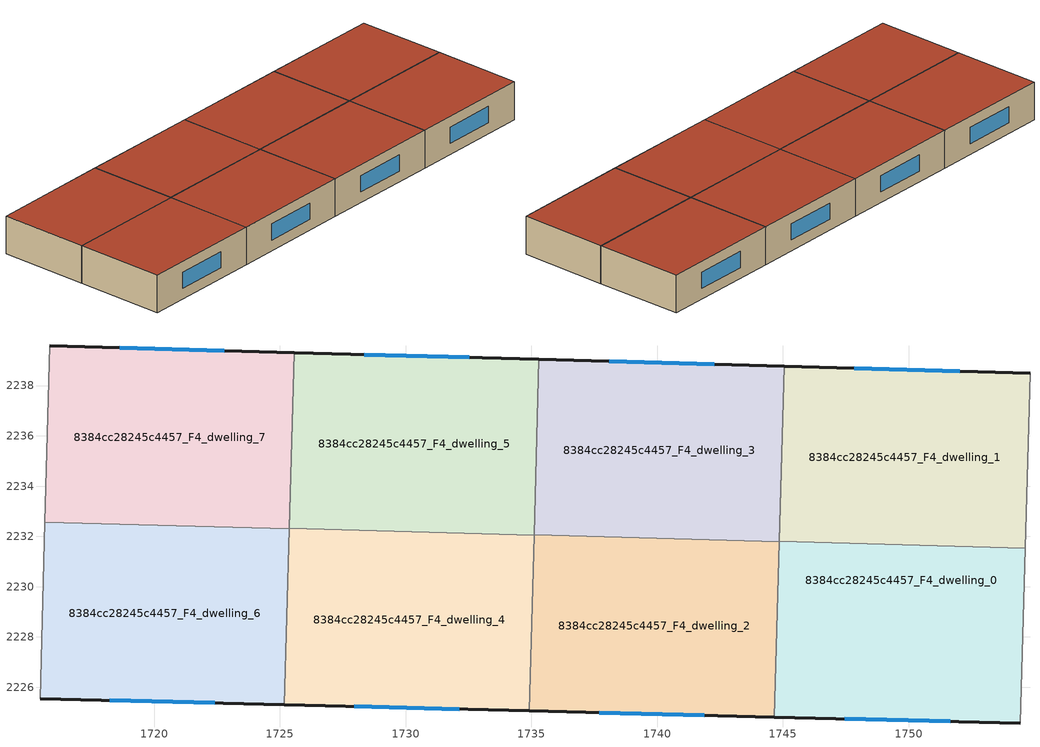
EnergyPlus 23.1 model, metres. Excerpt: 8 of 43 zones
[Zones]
8384cc28245c4457_F4_dwelling_0
 floor to 8384cc28245c4457_F3_dwelling_0 (EU_floor_Construction): 1754.63,2231.53 1754.44,2224.57 1744.67,2224.82 1745.05,2238.77 1744.86,2231.8 z12
 wall outside (EU_wall_Construction): 1744.67,2224.82 1754.44,2224.57 z12:15
 wall to 8384cc28245c4457_F4_dwelling_1 (EU_wall_Construction): 1754.63,2231.53 1744.86,2231.8 1745.05,2238.77 z12:15
 wall adiabatic (EU_wall_Construction): 1754.44,2224.57 1754.63,2231.53 z12:15
 wall to 8384cc28245c4457_F4_dwelling_3 (EU_wall_Construction): 1745.05,2238.77 1744.86,2231.79 z12:15
 wall to 8384cc28245c4457_F4_dwelling_2 (EU_wall_Construction): 1744.86,2231.79 1744.67,2224.82 z12:15
 window (EU_Window_Construction): 1747.46,2224.75 1751.65,2224.64 z12.86:14.14
 roof outside (EU_roof_Construction): 1754.44,2224.57 1754.63,2231.53 1744.86,2231.8 1745.05,2238.77 1744.67,2224.82 z15
8384cc28245c4457_F4_dwelling_1
 floor to 8384cc28245c4457_F3_dwelling_1 (EU_floor_Construction): 1754.83,2238.5 1754.63,2231.53 1744.86,2231.8 1745.05,2238.77 z12
 wall outside (EU_wall_Construction): 1754.83,2238.5 1745.05,2238.77 z12:15
 wall adiabatic (EU_wall_Construction): 1754.63,2231.53 1754.83,2238.5 z12:15
 window (EU_Window_Construction): 1752.03,2238.57 1747.85,2238.69 z12.86:14.14
 roof outside (EU_roof_Construction): 1754.63,2231.53 1754.83,2238.5 1745.05,2238.77 1744.86,2231.8 z15
8384cc28245c4457_F4_dwelling_2
 floor to 8384cc28245c4457_F3_dwelling_2 (EU_floor_Construction): 1744.86,2231.79 1744.67,2224.82 1734.91,2225.06 1735.11,2232.06 z12
 wall outside (EU_wall_Construction): 1734.91,2225.06 1744.67,2224.82 z12:15
 wall to 8384cc28245c4457_F4_dwelling_3 (EU_wall_Construction): 1744.86,2231.79 1735.11,2232.06 z12:15
 wall to 8384cc28245c4457_F4_dwelling_4 (EU_wall_Construction): 1735.11,2232.04 1734.91,2225.06 z12:15
 wall to 8384cc28245c4457_F4_dwelling_5 (EU_wall_Construction): 1735.11,2232.06 1735.11,2232.04 z12:15
 window (EU_Window_Construction): 1737.7,2224.99 1741.88,2224.89 z12.86:14.14
 roof outside (EU_roof_Construction): 1744.67,2224.82 1744.86,2231.79 1735.11,2232.06 1734.91,2225.06 z15
8384cc28245c4457_F4_dwelling_3
 floor to 8384cc28245c4457_F3_dwelling_3 (EU_floor_Construction): 1745.05,2238.77 1744.86,2231.79 1735.11,2232.06 1735.3,2239.04 z12
 wall outside (EU_wall_Construction): 1745.05,2238.77 1735.3,2239.04 z12:15
 wall to 8384cc28245c4457_F4_dwelling_5 (EU_wall_Construction): 1735.3,2239.04 1735.11,2232.06 z12:15
 window (EU_Window_Construction): 1742.27,2238.85 1738.09,2238.96 z12.86:14.14
 roof outside (EU_roof_Construction): 1744.86,2231.79 1745.05,2238.77 1735.3,2239.04 1735.11,2232.06 z15
8384cc28245c4457_F4_dwelling_4
 floor to 8384cc28245c4457_F3_dwelling_4 (EU_floor_Construction): 1735.11,2232.04 1734.91,2225.06 1725.18,2225.31 1725.37,2232.32 z12
 wall outside (EU_wall_Construction): 1725.18,2225.31 1734.91,2225.06 z12:15
 wall to 8384cc28245c4457_F4_dwelling_5 (EU_wall_Construction): 1735.11,2232.04 1725.37,2232.32 1725.57,2239.31 z12:15
 wall to 8384cc28245c4457_F4_dwelling_7 (EU_wall_Construction): 1725.57,2239.31 1725.37,2232.3 z12:15
 wall to 8384cc28245c4457_F4_dwelling_6 (EU_wall_Construction): 1725.37,2232.3 1725.18,2225.31 z12:15
 window (EU_Window_Construction): 1727.96,2225.24 1732.13,2225.13 z12.86:14.14
 roof outside (EU_roof_Construction): 1734.91,2225.06 1735.11,2232.04 1725.37,2232.32 1725.18,2225.31 z15
8384cc28245c4457_F4_dwelling_5
 floor to 8384cc28245c4457_F3_dwelling_5 (EU_floor_Construction): 1735.3,2239.04 1735.11,2232.04 1725.37,2232.32 1725.57,2239.31 z12
 wall outside (EU_wall_Construction): 1735.3,2239.04 1725.57,2239.31 z12:15
 window (EU_Window_Construction): 1732.52,2239.12 1728.35,2239.23 z12.86:14.14
 roof outside (EU_roof_Construction): 1735.11,2232.04 1735.3,2239.04 1725.57,2239.31 1725.37,2232.32 z15
8384cc28245c4457_F4_dwelling_6
 floor to 8384cc28245c4457_F3_dwelling_6 (EU_floor_Construction): 1725.37,2232.3 1725.18,2225.31 1715.46,2225.55 1715.66,2232.57 z12
 wall outside (EU_wall_Construction): 1715.46,2225.55 1725.18,2225.31 z12:15
 wall adiabatic (EU_wall_Construction): 1715.66,2232.57 1715.46,2225.55 z12:15
 wall to 8384cc28245c4457_F4_dwelling_7 (EU_wall_Construction): 1725.37,2232.3 1715.66,2232.57 z12:15
 window (EU_Window_Construction): 1718.24,2225.48 1722.4,2225.38 z12.86:14.14
 roof outside (EU_roof_Construction): 1725.18,2225.31 1725.37,2232.3 1715.66,2232.57 1715.46,2225.55 z15
8384cc28245c4457_F4_dwelling_7
 floor to 8384cc28245c4457_F3_dwelling_7 (EU_floor_Construction): 1725.57,2239.31 1725.37,2232.3 1715.66,2232.57 1715.85,2239.58 z12
 wall outside (EU_wall_Construction): 1725.57,2239.31 1715.85,2239.58 z12:15
 wall adiabatic (EU_wall_Construction): 1715.85,2239.58 1715.66,2232.57 z12:15
 window (EU_Window_Construction): 1722.79,2239.39 1718.63,2239.5 z12.86:14.14
 roof outside (EU_roof_Construction): 1725.37,2232.3 1725.57,2239.31 1715.85,2239.58 1715.66,2232.57 z15
[Building]
EU S2 Campaign: North Axis=0; Terrain=City; Solar Distribution=FullExterior
[Site:Location]
Helsinki-Vantaa.AP: Latitude=60.317; Longitude=24.963; Time Zone=2; Elevation=54.6
[SizingPeriod:WeatherFileDays]
AnnualSizingPeriod: Begin Month=1; Begin Day of Month=1; End Month=12; End Day of Month=31; Day of Week for Start Day=Monday; Use Weather File Daylight Saving Period=No; Use Weather File Rain and Snow Indicators=No
[MATERIAL]
EU_InternalMass_Material: Roughness=MediumRough; Thickness=0.1; Conductivity=1; Density=1800; Specific Heat=900; Thermal Absorptance=0.9; Solar Absorptance=0.7; Visible Absorptance=0.7
[MATERIAL:NOMASS] Roughness=MediumRough; Thermal Absorptance=0.9; Solar Absorptance=0.7; Visible Absorptance=0.7
Name | Thermal Resistance
EU_wall_NoMass | 1.10183
EU_roof_NoMass; EU_floor_NoMass | 1.70606
[WINDOWMATERIAL:SIMPLEGLAZINGSYSTEM]
EU_Window_SimpleGlazing: UFactor=3.11035; Solar Heat Gain Coefficient=0.8; Visible Transmittance=0.8
[CONSTRUCTION]
EU_wall_Construction: EU_wall_NoMass
EU_roof_Construction: EU_roof_NoMass
EU_floor_Construction: EU_floor_NoMass
EU_Window_Construction: EU_Window_SimpleGlazing
EU_InternalMass_Construction: EU_InternalMass_Material
[ZONE] Type=1; Multiplier=1; Ceiling Height=autocalculate; Floor Area=autocalculate; Part of Total Floor Area=Yes
Name | Volume
8384cc28245c4457_F4_dwelling_0 | 204.456
8384cc28245c4457_F4_dwelling_1 | 204.426
8384cc28245c4457_F4_dwelling_2; 8384cc28245c4457_F4_dwelling_4; 8384cc28245c4457_F4_dwelling_5 | 204.437
8384cc28245c4457_F4_dwelling_3 | 204.434
8384cc28245c4457_F4_dwelling_6 | 204.439
8384cc28245c4457_F4_dwelling_7 | 204.428
[INTERNALMASS] Construction=EU_InternalMass_Construction
Name | Zone or ZoneList | Surface Area
8384cc28245c4457_F4_dwelling_0_EU_InternalMass | 8384cc28245c4457_F4_dwelling_0 | 68.1504
8384cc28245c4457_F4_dwelling_1_EU_InternalMass | 8384cc28245c4457_F4_dwelling_1 | 68.1416
8384cc28245c4457_F4_dwelling_2_EU_InternalMass | 8384cc28245c4457_F4_dwelling_2 | 68.1482
8384cc28245c4457_F4_dwelling_3_EU_InternalMass | 8384cc28245c4457_F4_dwelling_3 | 68.142
8384cc28245c4457_F4_dwelling_4_EU_InternalMass | 8384cc28245c4457_F4_dwelling_4 | 68.1502
8384cc28245c4457_F4_dwelling_5_EU_InternalMass | 8384cc28245c4457_F4_dwelling_5 | 68.1428
8384cc28245c4457_F4_dwelling_6_EU_InternalMass | 8384cc28245c4457_F4_dwelling_6 | 68.1471
8384cc28245c4457_F4_dwelling_7_EU_InternalMass | 8384cc28245c4457_F4_dwelling_7 | 68.142
[OTHEREQUIPMENT] Fuel Type=Electricity; Design Level Calculation Method=Watts/Area; Power per Zone Floor Area=1; Fraction Latent=0; Fraction Radiant=0; Fraction Lost=0; Carbon Dioxide Generation Rate=0; EndUse Subcategory=EU_Step8_InternalGains
Name | Zone or ZoneList or Space or SpaceList | Schedule
EU_Step8_InternalGain_8384cc28245c4457_F4_dwelling_0_f000 | 8384cc28245c4457_F4_dwelling_0 | EU_Step8_GainSchedule_8384cc28245c4457_F4_dwelling_0_f000
EU_Step8_InternalGain_8384cc28245c4457_F4_dwelling_1_f000 | 8384cc28245c4457_F4_dwelling_1 | EU_Step8_GainSchedule_8384cc28245c4457_F4_dwelling_1_f000
EU_Step8_InternalGain_8384cc28245c4457_F4_dwelling_2_f000 | 8384cc28245c4457_F4_dwelling_2 | EU_Step8_GainSchedule_8384cc28245c4457_F4_dwelling_2_f000
EU_Step8_InternalGain_8384cc28245c4457_F4_dwelling_3_f000 | 8384cc28245c4457_F4_dwelling_3 | EU_Step8_GainSchedule_8384cc28245c4457_F4_dwelling_3_f000
EU_Step8_InternalGain_8384cc28245c4457_F4_dwelling_4_f000 | 8384cc28245c4457_F4_dwelling_4 | EU_Step8_GainSchedule_8384cc28245c4457_F4_dwelling_4_f000
EU_Step8_InternalGain_8384cc28245c4457_F4_dwelling_5_f000 | 8384cc28245c4457_F4_dwelling_5 | EU_Step8_GainSchedule_8384cc28245c4457_F4_dwelling_5_f000
EU_Step8_InternalGain_8384cc28245c4457_F4_dwelling_6_f000 | 8384cc28245c4457_F4_dwelling_6 | EU_Step8_GainSchedule_8384cc28245c4457_F4_dwelling_6_f000
EU_Step8_InternalGain_8384cc28245c4457_F4_dwelling_7_f000 | 8384cc28245c4457_F4_dwelling_7 | EU_Step8_GainSchedule_8384cc28245c4457_F4_dwelling_7_f000
[ZONEVENTILATION:DESIGNFLOWRATE] Schedule=EU_AlwaysOn; Design Flow Rate Calculation Method=AirChanges/Hour; Air Changes per Hour=0.756316; Ventilation Type=Natural; Fan Pressure Rise=0; Fan Total Efficiency=1; Constant Term Coefficient=1; Temperature Term Coefficient=0; Velocity Term Coefficient=0; Velocity Squared Term Coefficient=0; Minimum Indoor Temperature=-100; Maximum Indoor Temperature=100; Delta Temperature=-100; Minimum Outdoor Temperature=-100; Maximum Outdoor Temperature=100; Maximum Wind Speed=40
Name | Zone or ZoneList or Space or SpaceList
EU_ConstantAir_8384cc28245c4457_F4_dwelling_0 | 8384cc28245c4457_F4_dwelling_0
EU_ConstantAir_8384cc28245c4457_F4_dwelling_1 | 8384cc28245c4457_F4_dwelling_1
EU_ConstantAir_8384cc28245c4457_F4_dwelling_2 | 8384cc28245c4457_F4_dwelling_2
EU_ConstantAir_8384cc28245c4457_F4_dwelling_3 | 8384cc28245c4457_F4_dwelling_3
EU_ConstantAir_8384cc28245c4457_F4_dwelling_4 | 8384cc28245c4457_F4_dwelling_4
EU_ConstantAir_8384cc28245c4457_F4_dwelling_5 | 8384cc28245c4457_F4_dwelling_5
EU_ConstantAir_8384cc28245c4457_F4_dwelling_6 | 8384cc28245c4457_F4_dwelling_6
EU_ConstantAir_8384cc28245c4457_F4_dwelling_7 | 8384cc28245c4457_F4_dwelling_7
[HVACTEMPLATE:THERMOSTAT] Constant Heating Setpoint=20; Constant Cooling Setpoint=50
EU_HeatOnly_8384cc28245c4457_F0_dwelling_0; EU_HeatOnly_8384cc28245c4457_F0_dwelling_1; EU_HeatOnly_8384cc28245c4457_F0_dwelling_2; EU_HeatOnly_8384cc28245c4457_F0_dwelling_3; EU_HeatOnly_8384cc28245c4457_F0_dwelling_4; EU_HeatOnly_8384cc28245c4457_F0_dwelling_5; EU_HeatOnly_8384cc28245c4457_F0_dwelling_6; EU_HeatOnly_8384cc28245c4457_F0_dwelling_7; EU_HeatOnly_8384cc28245c4457_F0_dwelling_8; EU_HeatOnly_8384cc28245c4457_F1_dwelling_0; EU_HeatOnly_8384cc28245c4457_F1_dwelling_1; EU_HeatOnly_8384cc28245c4457_F1_dwelling_2; EU_HeatOnly_8384cc28245c4457_F1_dwelling_3; EU_HeatOnly_8384cc28245c4457_F1_dwelling_4; EU_HeatOnly_8384cc28245c4457_F1_dwelling_5; EU_HeatOnly_8384cc28245c4457_F1_dwelling_6; EU_HeatOnly_8384cc28245c4457_F1_dwelling_7; EU_HeatOnly_8384cc28245c4457_F1_dwelling_8; EU_HeatOnly_8384cc28245c4457_F2_dwelling_0; EU_HeatOnly_8384cc28245c4457_F2_dwelling_1; EU_HeatOnly_8384cc28245c4457_F2_dwelling_2; EU_HeatOnly_8384cc28245c4457_F2_dwelling_3; EU_HeatOnly_8384cc28245c4457_F2_dwelling_4; EU_HeatOnly_8384cc28245c4457_F2_dwelling_5; EU_HeatOnly_8384cc28245c4457_F2_dwelling_6; EU_HeatOnly_8384cc28245c4457_F2_dwelling_7; EU_HeatOnly_8384cc28245c4457_F2_dwelling_8; EU_HeatOnly_8384cc28245c4457_F3_dwelling_0; EU_HeatOnly_8384cc28245c4457_F3_dwelling_1; EU_HeatOnly_8384cc28245c4457_F3_dwelling_2; EU_HeatOnly_8384cc28245c4457_F3_dwelling_3; EU_HeatOnly_8384cc28245c4457_F3_dwelling_4; EU_HeatOnly_8384cc28245c4457_F3_dwelling_5; EU_HeatOnly_8384cc28245c4457_F3_dwelling_6; EU_HeatOnly_8384cc28245c4457_F3_dwelling_7; EU_HeatOnly_8384cc28245c4457_F4_dwelling_0; EU_HeatOnly_8384cc28245c4457_F4_dwelling_1; EU_HeatOnly_8384cc28245c4457_F4_dwelling_2; EU_HeatOnly_8384cc28245c4457_F4_dwelling_3; EU_HeatOnly_8384cc28245c4457_F4_dwelling_4; EU_HeatOnly_8384cc28245c4457_F4_dwelling_5; EU_HeatOnly_8384cc28245c4457_F4_dwelling_6; EU_HeatOnly_8384cc28245c4457_F4_dwelling_7
[HVACTEMPLATE:ZONE:IDEALLOADSAIRSYSTEM] System Availability Schedule=EU_AlwaysOn; Maximum Heating Supply Air Temperature=50; Minimum Cooling Supply Air Temperature=13; Maximum Heating Supply Air Humidity Ratio=0.0156; Minimum Cooling Supply Air Humidity Ratio=0.0077; Heating Limit=NoLimit; Cooling Limit=NoLimit; Heating Availability Schedule=EU_AlwaysOn; Cooling Availability Schedule=EU_CoolingOff; Dehumidification Control Type=ConstantSensibleHeatRatio; Cooling Sensible Heat Ratio=0.7; Dehumidification Setpoint=60; Humidification Control Type=None; Humidification Setpoint=30; Outdoor Air Method=None; Outdoor Air Flow Rate per Person=0.00944; Outdoor Air Flow Rate per Zone Floor Area=0; Outdoor Air Flow Rate per Zone=0; Demand Controlled Ventilation Type=None; Outdoor Air Economizer Type=NoEconomizer; Heat Recovery Type=None; Sensible Heat Recovery Effectiveness=0.7; Latent Heat Recovery Effectiveness=0.65
Name | Template Thermostat
8384cc28245c4457_F4_dwelling_0 | EU_HeatOnly_8384cc28245c4457_F4_dwelling_0
8384cc28245c4457_F4_dwelling_1 | EU_HeatOnly_8384cc28245c4457_F4_dwelling_1
8384cc28245c4457_F4_dwelling_2 | EU_HeatOnly_8384cc28245c4457_F4_dwelling_2
8384cc28245c4457_F4_dwelling_3 | EU_HeatOnly_8384cc28245c4457_F4_dwelling_3
8384cc28245c4457_F4_dwelling_4 | EU_HeatOnly_8384cc28245c4457_F4_dwelling_4
8384cc28245c4457_F4_dwelling_5 | EU_HeatOnly_8384cc28245c4457_F4_dwelling_5
8384cc28245c4457_F4_dwelling_6 | EU_HeatOnly_8384cc28245c4457_F4_dwelling_6
8384cc28245c4457_F4_dwelling_7 | EU_HeatOnly_8384cc28245c4457_F4_dwelling_7
[SIZING:ZONE] Zone Cooling Design Supply Air Temperature Input Method=SupplyAirTemperature; Zone Cooling Design Supply Air Temperature=13; Zone Heating Design Supply Air Temperature Input Method=SupplyAirTemperature; Zone Heating Design Supply Air Temperature=50; Zone Cooling Design Supply Air Humidity Ratio=0.008; Zone Heating Design Supply Air Humidity Ratio=0.008; Cooling Design Air Flow Method=DesignDay; Cooling Design Air Flow Rate=0; Cooling Minimum Air Flow per Zone Floor Area=0.000762; Cooling Minimum Air Flow=0; Cooling Minimum Air Flow Fraction=0.2; Heating Design Air Flow Method=DesignDay; Heating Design Air Flow Rate=0; Heating Maximum Air Flow per Zone Floor Area=0.002032; Heating Maximum Air Flow=0.141576; Heating Maximum Air Flow Fraction=0.3; Account for Dedicated Outdoor Air System=No; Dedicated Outdoor Air System Control Strategy=NeutralSupplyAir; Dedicated Outdoor Air Low Setpoint Temperature for Design=autosize; Dedicated Outdoor Air High Setpoint Temperature for Design=autosize; Zone Load Sizing Method=Sensible Load Only No Latent Load; Zone Latent Cooling Design Supply Air Humidity Ratio Input Method=HumidityRatioDifference; Zone Cooling Design Supply Air Humidity Ratio Difference=0.005; Zone Latent Heating Design Supply Air Humidity Ratio Input Method=HumidityRatioDifference; Zone Humidification Design Supply Air Humidity Ratio Difference=0.005
8384cc28245c4457_F4_dwelling_0; 8384cc28245c4457_F4_dwelling_1; 8384cc28245c4457_F4_dwelling_2; 8384cc28245c4457_F4_dwelling_3; 8384cc28245c4457_F4_dwelling_4; 8384cc28245c4457_F4_dwelling_5; 8384cc28245c4457_F4_dwelling_6; 8384cc28245c4457_F4_dwelling_7
[SCHEDULE:CONSTANT]
Name | Hourly Value
EU_AlwaysOn | 1
EU_CoolingOff | 0
[SCHEDULE:FILE] Column Number=1; Rows to Skip at Top=0; Number of Hours of Data=8760; Column Separator=Comma; Interpolate to Timestep=No; Minutes per Item=60; Adjust Schedule for Daylight Savings=Yes
Name | File
EU_Step8_GainSchedule_8384cc28245c4457_F4_dwelling_0_f000 | ../../schedules/8384cc28245c4457/8384cc28245c4457_F4_dwelling_0_f000_gain.csv
EU_Step8_GainSchedule_8384cc28245c4457_F4_dwelling_1_f000 | ../../schedules/8384cc28245c4457/8384cc28245c4457_F4_dwelling_1_f000_gain.csv
EU_Step8_GainSchedule_8384cc28245c4457_F4_dwelling_2_f000 | ../../schedules/8384cc28245c4457/8384cc28245c4457_F4_dwelling_2_f000_gain.csv
EU_Step8_GainSchedule_8384cc28245c4457_F4_dwelling_3_f000 | ../../schedules/8384cc28245c4457/8384cc28245c4457_F4_dwelling_3_f000_gain.csv
EU_Step8_GainSchedule_8384cc28245c4457_F4_dwelling_4_f000 | ../../schedules/8384cc28245c4457/8384cc28245c4457_F4_dwelling_4_f000_gain.csv
EU_Step8_GainSchedule_8384cc28245c4457_F4_dwelling_5_f000 | ../../schedules/8384cc28245c4457/8384cc28245c4457_F4_dwelling_5_f000_gain.csv
EU_Step8_GainSchedule_8384cc28245c4457_F4_dwelling_6_f000 | ../../schedules/8384cc28245c4457/8384cc28245c4457_F4_dwelling_6_f000_gain.csv
EU_Step8_GainSchedule_8384cc28245c4457_F4_dwelling_7_f000 | ../../schedules/8384cc28245c4457/8384cc28245c4457_F4_dwelling_7_f000_gain.csv
